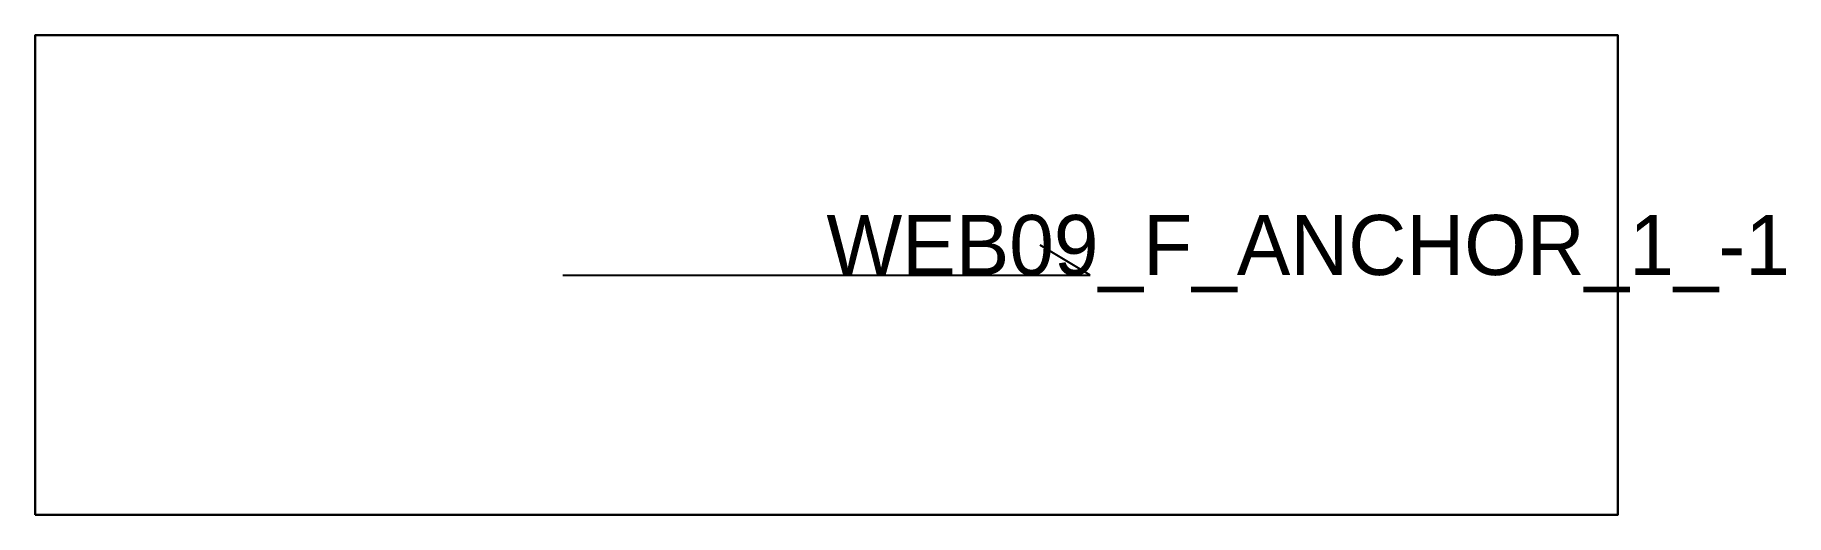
# Model space of a CAD drawing. Header units: millimetres. Extents: x 0 to 175, y 0 to 48.
import ezdxf

# ---------------------------------------------------------------- set-up
doc = ezdxf.new("R2010")
doc.units = ezdxf.units.MM
for name, color, linetype in [('CUT', 1, 'Continuous'), ('GRAIN', 3, 'Continuous'), ('LABEL', 7, 'Continuous'), ('SEW', 5, 'Continuous')]:
    doc.layers.add(name, color=color, linetype=linetype)

msp = doc.modelspace()

# ---------------------------------------------------------------- linework, layer by layer
at = {"layer": 'CUT'}
msp.add_lwpolyline([(0, 0), (0, 48), (158.24, 48), (158.24, 0), (0, 0)], close=True, dxfattribs=at)
at = {"layer": 'GRAIN'}
for p, q in [((105.49, 24), (100.49, 27)), ((52.75, 24), (105.49, 24))]:
    msp.add_line(p, q, dxfattribs=at)
at = {"layer": 'SEW'}
msp.add_lwpolyline([(0, 0), (158.24, 0), (158.24, 48), (0, 48)], close=True, dxfattribs=at)

# ---------------------------------------------------------------- texts
at = {"layer": 'LABEL'}
msp.add_text('WEB09_F_ANCHOR_1_-1', height=6, dxfattribs=at).set_placement((79.12, 24))

doc.saveas('drawing.dxf')
